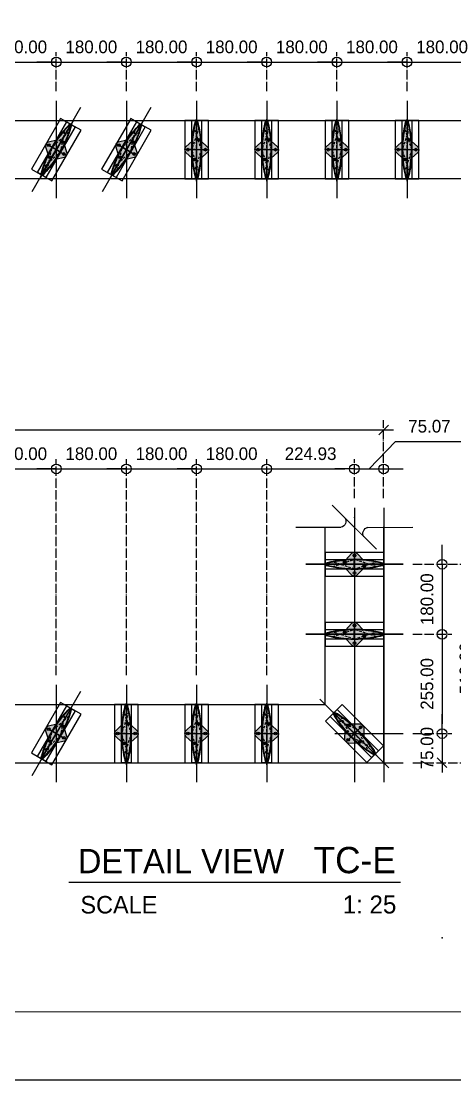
# Model space of a CAD drawing. Header units: millimetres. Extents: x -244126 to 368105, y -173968 to 259060.
# Drawn here: x 61125 to 62237, y 60626 to 63345 of the extents above; entities that cross this region are included whole.
import ezdxf
from ezdxf.enums import TextEntityAlignment as Align

# ---------------------------------------------------------------- set-up
doc = ezdxf.new("R2010")
doc.units = ezdxf.units.MM
doc.header["$MEASUREMENT"] = 0
for name, pattern in [('ACAD_ISO04W100', [30, 24, -3, 0, -3]), ('BORDER2', [22.225, 6.35, -3.175, 6.35, -3.175, 0, -3.175]), ('CENTER', [2, 1.25, -0.25, 0.25, -0.25]), ('HIDDEN', [9.525, 6.35, -3.175]), ('TA_GL_000.00010', [0.000275, 0.0001, -2.5e-05, 2.5e-05, -2.5e-05, 0.0001]), ('TA_HL_003.00000', [19.5, 10.65, -8.85])]:
    doc.linetypes.add(name, pattern=pattern)
for name, color, linetype in [('000 - D I M', 6, 'Continuous'), ('000 - GRID', 8, 'CENTER'), ('000 - H A T C H', 8, 'Continuous'), ('000 - H I D D E N', 7, 'Continuous'), ('000 - SYMBOL CON', 1, 'Continuous'), ('000 - T E X T', 4, 'Continuous'), ('000 - TITLEBLOCK', 4, 'Continuous'), ('000 - WIPEOUT', 250, 'Continuous'), ('001 - ASCESSORIES', 1, 'Continuous'), ('002 - STRUCTURAL STEEL', 4, 'Continuous'), ('A03_SUN LOUVER', 7, 'Continuous')]:
    doc.layers.add(name, color=color, linetype=linetype)
doc.styles.add('Cetury Gothic', font='GOTHIC.TTF')
doc.styles.add('CORDIA', font='cordia.shx')
doc.styles.add('TA', font='Cordia New.ttf', dxfattribs={"height": 4.5})
doc.dimstyles.new('DIM C-C', dxfattribs={"dimtxt": 0.18, "dimasz": 0.1, "dimexe": 0.1, "dimexo": 0.1, "dimgap": 0.09, "dimtad": 1, "dimtoh": 1, "dimzin": 0, "dimdsep": 46, "dimtxsty": 'CORDIA', "dimblk": 'ORIGIN', "dimcen": 0.1, "dimdle": 0.1, "dimclrd": 40, "dimclre": 140, "dimclrt": 3, "dimadec": 0, "dimazin": 0, "dimtfac": 1, "dimtix": 1, "dimtmove": 2, "dimatfit": 3, "dimfxl": 1, "dimtolj": 1, "dimtzin": 0, "dimarcsym": 0})
doc.dimstyles.new('DIM C-E', dxfattribs={"dimscale": 2, "dimtxt": 0.18, "dimasz": 0.1, "dimexe": 0.1, "dimexo": 0.1, "dimgap": 0.09, "dimtad": 1, "dimtoh": 1, "dimzin": 0, "dimdsep": 46, "dimtxsty": 'CORDIA', "dimblk1": 'ORIGIN', "dimblk2": 'OBLIQUE', "dimsah": 1, "dimcen": 0.1, "dimdle": 0.1, "dimclrd": 40, "dimclre": 140, "dimclrt": 3, "dimadec": 0, "dimazin": 0, "dimtfac": 1, "dimtix": 1, "dimtmove": 2, "dimatfit": 3, "dimfxl": 1, "dimtolj": 1, "dimtzin": 0, "dimarcsym": 0})

# ---------------------------------------------------------------- blocks, each defined once
blk = doc.blocks.new('*U899')
at = {"color": 0}
blk.add_wipeout([(-75, 5220), (75, 5220), (75, 0), (-75, 0)], dxfattribs=at).dxf.layer = '000 - WIPEOUT'
at = {"layer": '002 - STRUCTURAL STEEL', "color": 0, "linetype": 'ByBlock'}
blk.add_lwpolyline([(-75, 5220), (75, 5220), (75, 0), (-75, 0)], close=True, dxfattribs=at)
blk = doc.blocks.new('000 - ASSCESSORIES_FAMELINE_AL.END_CAP_FOR_AF_150_TOP_VIEW')
at = {"layer": '000 - H A T C H'}
h = blk.add_hatch(dxfattribs=at)
h.set_pattern_fill('DOTS', color=8, scale=20)
h.set_pattern_definition([(0, (-55991.9054, -45153.6776), (0.625, 1.25), [0, -1.25])])
h.paths.add_polyline_path([(-22.1, 11.6, 0.045886), (-72.8, 2.9, 0.339294), (-75, 0), (0, 0), (0, 19, -0.414214), (-3.5, 22.5, -0.414214), (0, 26), (0, 30.4, 0.18442), (-7.3, 27.3)])
h.paths.add_polyline_path([(-21.5, 5, -1), (-28.5, 5, -1)], flags=16)
h.paths.add_polyline_path([(75, 0, 0.339294), (72.8, 2.9, 0.045886), (22.1, 11.6), (7.3, 27.3, 0.18442), (0, 30.4), (0, 26, -0.414214), (3.5, 22.5, -0.414214), (0, 19), (0, 0)])
h.paths.add_polyline_path([(-7.3, -27.3, 0.18442), (0, -30.4), (0, -26, -0.414214), (-3.5, -22.5, -0.414214), (0, -19), (0, 0), (-75, 0, 0.339294), (-72.8, -2.9, 0.045886), (-22.1, -11.6)])
h.paths.add_polyline_path([(0, -19, -0.414214), (3.5, -22.5, -0.414214), (0, -26), (0, -30.4, 0.18442), (7.3, -27.3), (22.1, -11.6, 0.045886), (72.8, -2.9, 0.339294), (75, 0), (0, 0)])
h.paths.add_polyline_path([(21.5, -5, -1), (28.5, -5, -1)], flags=16)
at = {"color": 250}
blk.add_lwpolyline([(-75, -30.4), (75, -30.4), (75, 30.4), (-75, 30.4)], close=True, dxfattribs=at)
at = {"layer": '000 - SYMBOL CON', "color": 250}
for p, q in [((0, 0), (0, 30.4)), ((0, 0), (0, 30.4)), ((-75, 0), (0, 0)), ((-75, 0), (0, 0)), ((75, 0), (0, 0)), ((0, 0), (0, -30.4)), ((75, 0), (0, 0)), ((0, 0), (0, -30.4))]:
    blk.add_line(p, q, dxfattribs=at)
at = {"layer": '001 - ASCESSORIES', "color": 0}
for points in [[(0, 30.4, 0.18442), (-7.3, 27.3), (-22.1, 11.6, 0.045886), (-72.8, 2.9, 0.339294), (-75, 0)], [(0, 30.4, -0.18442), (7.3, 27.3), (22.1, 11.6, -0.045886), (72.8, 2.9, -0.339294), (75, 0)], [(0, -30.4, -0.18442), (-7.3, -27.3), (-22.1, -11.6, -0.045886), (-72.8, -2.9, -0.339294), (-75, 0)], [(0, -30.4, 0.18442), (7.3, -27.3), (22.1, -11.6, 0.045886), (72.8, -2.9, 0.339294), (75, 0)]]:
    blk.add_lwpolyline(points, format="xyb", dxfattribs=at)
for centre in [(-25, 5), (0, 22.5), (0, -22.5), (25, -5)]:
    blk.add_circle(centre, 3.5, dxfattribs=at)
blk = doc.blocks.new('000 - FAMELINE_AL.SUN_LV_AF_150_CUT_VIEW')
at = {"layer": '000 - H A T C H'}
h = blk.add_hatch(dxfattribs=at)
h.set_pattern_fill('ANSI32', color=256, scale=0.1)
h.set_pattern_definition([(45, (-10310.8226, 5765.5874), (-0.67351921, 0.67351921), []), (45, (-10310.3736, 5765.5874), (-0.67351921, 0.67351921), [])])
edge = h.paths.add_edge_path(flags=16)
edge.add_arc((-0.8, -11.2), 0.3, 269.8359, 360)
edge.add_line((-0.5, -11.2), (-0.5, 11.2))
edge.add_arc((-0.8, 11.2), 0.3, 0, 90.1641)
edge.add_arc((0, -268.1), 279.6, 90.1641, 94.9125)
edge.add_arc((-23.9, 10), 0.5, 94.9125, 180)
edge.add_line((-24.4, 10), (-24.4, 8.2))
edge.add_arc((-23.9, 8.2), 0.5, 180, 250.8308)
edge.add_arc((-25, 5), 2.85, -44.534, 70.8308, ccw=False)
edge.add_arc((-23.4, 3.4), 0.6, 135.466, 315.466, ccw=False)
edge.add_arc((-25, 5), 1.65, 315.466, 584.534)
edge.add_arc((-26.6, 3.4), 0.6, -135.466, 44.534, ccw=False)
edge.add_arc((-25, 5), 2.85, 109.1692, 224.534, ccw=False)
edge.add_arc((-26.1, 8.2), 0.5, 289.1692, 360)
edge.add_line((-25.6, 8.2), (-25.6, 9.8))
edge.add_arc((-26.1, 9.8), 0.5, 0, 95.366)
edge.add_arc((0, -268.1), 279.6, 95.366, 105.0329)
edge.add_arc((-72, 0), 2, 105.0329, 254.9671)
edge.add_arc((0, 268.1), 279.6, 254.9671, 269.8359)
edge = h.paths.add_edge_path(flags=16)
edge.add_arc((23.9, -8.2), 0.5, 0, 70.8308)
edge.add_arc((25, -5), 2.85, 135.466, 250.8308, ccw=False)
edge.add_arc((23.4, -3.4), 0.6, -44.534, 135.466, ccw=False)
edge.add_arc((25, -5), 1.65, 135.466, 404.534)
edge.add_arc((26.6, -3.4), 0.6, 44.534, 224.534, ccw=False)
edge.add_arc((25, -5), 2.85, -70.8308, 44.534, ccw=False)
edge.add_arc((26.1, -8.2), 0.5, 109.1692, 180)
edge.add_line((25.6, -8.2), (25.6, -9.8))
edge.add_arc((26.1, -9.8), 0.5, 180, 275.366)
edge.add_arc((0, 268.1), 279.6, 275.366, 285.0329)
edge.add_arc((72, 0), 2, 285.0329, 434.9671)
edge.add_arc((0, -268.1), 279.6, 74.9671, 89.8359)
edge.add_arc((0.8, 11.2), 0.3, 89.8359, 180)
edge.add_line((0.5, 11.2), (0.5, -11.2))
edge.add_arc((0.8, -11.2), 0.3, 180, 270.1641)
edge.add_arc((0, 268.1), 279.6, 270.1641, 274.9125)
edge.add_arc((23.9, -10), 0.5, 274.9125, 360)
edge.add_line((24.4, -10), (24.4, -8.2))
edge = h.paths.add_edge_path()
edge.add_arc((72, 0), 3, 285.0329, 434.9671)
edge.add_arc((0, -268.1), 280.6, 74.9671, 105.0329)
edge.add_arc((-72, 0), 3, 105.0329, 254.9671)
edge.add_arc((0, 268.1), 280.6, 254.9671, 285.0329)
edge = h.paths.add_edge_path(flags=16)
edge.add_line((-0.5, 0), (0.5, 0))
h = blk.add_hatch(color=250, dxfattribs=at)
h.dxf.hatch_style = 1
edge = h.paths.add_edge_path()
edge.add_arc((72, 0), 3, 285.0329, 434.9671)
edge.add_arc((0, -268.1), 280.6, 74.9671, 105.0329)
edge.add_arc((-72, 0), 3, 105.0329, 254.9671)
edge.add_arc((0, 268.1), 280.6, 254.9671, 285.0329)
at = {"layer": '000 - H I D D E N', "color": 250, "linetype": 'HIDDEN'}
for p, q in [((-80.7, 0), (80.7, 0)), ((0, 17.4), (0, -17.4))]:
    blk.add_line(p, q, dxfattribs=at)
at = {"layer": '000 - H I D D E N', "color": 8, "linetype": 'HIDDEN'}
for p, q in [((0, -12.5), (-55.6, 5.9)), ((-55.4, -6), (0, 12.5)), ((55.4, -6), (0, 12.5)), ((0, -12.5), (55.6, 5.9))]:
    blk.add_line(p, q, dxfattribs=at)
at = {"layer": 'A03_SUN LOUVER', "color": 0}
blk.add_line((-0.5, 0), (0.5, 0), dxfattribs=at)
for points in [[(72.8, -2.9, 0.766871), (72.8, 2.9, 0.131944), (-72.8, 2.9, 0.766871), (-72.8, -2.9, 0.131944)], [(-0.8, -11.5, 0.415053), (-0.5, -11.2), (-0.5, 11.2, 0.415053), (-0.8, 11.5, 0.020722), (-23.9, 10.5, 0.389318), (-24.4, 10), (-24.4, 8.2, 0.319289), (-24.1, 7.7, -0.550692), (-23, 3, -1), (-23.8, 3.8, 2.386714), (-26.2, 3.8, -1), (-27, 3, -0.550692), (-25.9, 7.7, 0.319289), (-25.6, 8.2), (-25.6, 9.8, 0.441918), (-26.1, 10.3, 0.042205), (-72.5, 1.9, 0.766871), (-72.5, -1.9, 0.064968)], [(24.4, -8.2, 0.319289), (24.1, -7.7, -0.550692), (23, -3, -1), (23.8, -3.8, 2.386714), (26.2, -3.8, -1), (27, -3, -0.550692), (25.9, -7.7, 0.319289), (25.6, -8.2), (25.6, -9.8, 0.441918), (26.1, -10.3, 0.042205), (72.5, -1.9, 0.766871), (72.5, 1.9, 0.064968), (0.8, 11.5, 0.415053), (0.5, 11.2), (0.5, -11.2, 0.415053), (0.8, -11.5, 0.020722), (23.9, -10.5, 0.389318), (24.4, -10)]]:
    blk.add_lwpolyline(points, format="xyb", close=True, dxfattribs=at)
at = {"layer": 'Defpoints', "color": 250}
blk.add_lwpolyline([(75, -12.5), (-75, -12.5), (-75, 12.5), (75, 12.5)], close=True, dxfattribs=at)
blk = doc.blocks.new('*U894')
at = {"color": 3}
blk.add_point((0, -150), dxfattribs=at)
at = {"layer": '000 - GRID', "color": 0, "linetype": 'ByBlock'}
blk.add_line((0, 50), (0, -200), dxfattribs=at)
at = {"layer": '000 - GRID', "color": 0}
blk.add_point((0, 0), dxfattribs=at)
at = {"style": 'TA', "flags": 1}
blk.add_attdef('LOCATION', (6, 6), '', height=4.5, dxfattribs=at)
blk = doc.blocks.new('*U1624')
at = {"layer": '000 - GRID', "linetype": 'ByBlock', "rotation": 270}
blk.add_blockref('*U894', (75, 0), dxfattribs=at)
at = {"layer": '001 - ASCESSORIES', "color": 1}
blk.add_blockref('000 - ASSCESSORIES_FAMELINE_AL.END_CAP_FOR_AF_150_TOP_VIEW', (0, 0), dxfattribs=at)
at = {"layer": 'A03_SUN LOUVER', "color": 0}
blk.add_blockref('000 - FAMELINE_AL.SUN_LV_AF_150_CUT_VIEW', (0, 0), dxfattribs=at)
blk = doc.blocks.new('_Origin')
at = {"color": 0, "linetype": 'ByBlock', "lineweight": -2}
blk.add_line((0, 0), (-1, 0), dxfattribs=at)
blk.add_circle((0, 0), 0.5, dxfattribs=at)
blk = doc.blocks.new('*D2165')
at = {"layer": '000 - D I M', "color": 140, "linetype": 'ACAD_ISO04W100', "lineweight": -2, "transparency": 16777216}
for p, q in [((61034.6, 63165.4), (61034.6, 63265.4)), ((61214.6, 63165.4), (61214.6, 63265.4))]:
    blk.add_line(p, q, dxfattribs=at)
at = {"layer": '000 - D I M', "color": 40, "lineweight": -2, "transparency": 16777216}
for p, q in [((61009.6, 63240.4), (60984.6, 63240.4)), ((61034.6, 63240.4), (61214.6, 63240.4)), ((61239.6, 63240.4), (61264.6, 63240.4))]:
    blk.add_line(p, q, dxfattribs=at)
at = {"layer": 'Defpoints', "color": 0, "transparency": 16777216}
for p in [(61214.6, 63240.4), (61034.6, 63140.4), (61214.6, 63140.4)]:
    blk.add_point(p, dxfattribs=at)
at = {"layer": '000 - D I M', "color": 40, "lineweight": -2, "transparency": 16777216, "xscale": 25, "yscale": 25, "zscale": 25}
blk.add_blockref('_Origin', (61034.6, 63240.4), dxfattribs=at)
at = {"layer": '000 - D I M', "color": 40, "lineweight": -2, "transparency": 16777216, "xscale": 25, "yscale": 25, "zscale": 25, "rotation": 180}
blk.add_blockref('_Origin', (61214.6, 63240.4), dxfattribs=at)
at = {"layer": '000 - D I M', "color": 3, "transparency": 16777216, "insert": (61124.6, 63279.2), "char_height": 32.5, "attachment_point": 5, "style": 'CORDIA'}
blk.add_mtext('\\A1;180.00', dxfattribs=at)
blk = doc.blocks.new('*D2166')
at = {"layer": '000 - D I M', "color": 140, "linetype": 'ACAD_ISO04W100', "lineweight": -2, "transparency": 16777216}
for p, q in [((61214.6, 63165.4), (61214.6, 63265.4)), ((61394.6, 63165.4), (61394.6, 63265.4))]:
    blk.add_line(p, q, dxfattribs=at)
at = {"layer": '000 - D I M', "color": 40, "lineweight": -2, "transparency": 16777216}
for p, q in [((61189.6, 63240.4), (61164.6, 63240.4)), ((61214.6, 63240.4), (61394.6, 63240.4)), ((61419.6, 63240.4), (61444.6, 63240.4))]:
    blk.add_line(p, q, dxfattribs=at)
at = {"layer": 'Defpoints', "color": 0, "transparency": 16777216}
for p in [(61394.6, 63240.4), (61214.6, 63140.4), (61394.6, 63140.4)]:
    blk.add_point(p, dxfattribs=at)
at = {"layer": '000 - D I M', "color": 40, "lineweight": -2, "transparency": 16777216, "xscale": 25, "yscale": 25, "zscale": 25}
blk.add_blockref('_Origin', (61214.6, 63240.4), dxfattribs=at)
at = {"layer": '000 - D I M', "color": 40, "lineweight": -2, "transparency": 16777216, "xscale": 25, "yscale": 25, "zscale": 25, "rotation": 180}
blk.add_blockref('_Origin', (61394.6, 63240.4), dxfattribs=at)
at = {"layer": '000 - D I M', "color": 3, "transparency": 16777216, "insert": (61304.6, 63279.2), "char_height": 32.5, "attachment_point": 5, "style": 'CORDIA'}
blk.add_mtext('\\A1;180.00', dxfattribs=at)
blk = doc.blocks.new('*D2167')
at = {"layer": '000 - D I M', "color": 140, "linetype": 'ACAD_ISO04W100', "lineweight": -2, "transparency": 16777216}
for p, q in [((61394.6, 63165.4), (61394.6, 63265.4)), ((61574.6, 63165.4), (61574.6, 63265.4))]:
    blk.add_line(p, q, dxfattribs=at)
at = {"layer": '000 - D I M', "color": 40, "lineweight": -2, "transparency": 16777216}
for p, q in [((61369.6, 63240.4), (61344.6, 63240.4)), ((61394.6, 63240.4), (61574.6, 63240.4)), ((61599.6, 63240.4), (61624.6, 63240.4))]:
    blk.add_line(p, q, dxfattribs=at)
at = {"layer": 'Defpoints', "color": 0, "transparency": 16777216}
for p in [(61574.6, 63240.4), (61394.6, 63140.4), (61574.6, 63140.4)]:
    blk.add_point(p, dxfattribs=at)
at = {"layer": '000 - D I M', "color": 40, "lineweight": -2, "transparency": 16777216, "xscale": 25, "yscale": 25, "zscale": 25}
blk.add_blockref('_Origin', (61394.6, 63240.4), dxfattribs=at)
at = {"layer": '000 - D I M', "color": 40, "lineweight": -2, "transparency": 16777216, "xscale": 25, "yscale": 25, "zscale": 25, "rotation": 180}
blk.add_blockref('_Origin', (61574.6, 63240.4), dxfattribs=at)
at = {"layer": '000 - D I M', "color": 3, "transparency": 16777216, "insert": (61484.6, 63279.2), "char_height": 32.5, "attachment_point": 5, "style": 'CORDIA'}
blk.add_mtext('\\A1;180.00', dxfattribs=at)
blk = doc.blocks.new('*D2168')
at = {"layer": '000 - D I M', "color": 140, "linetype": 'ACAD_ISO04W100', "lineweight": -2, "transparency": 16777216}
for p, q in [((61574.6, 63165.4), (61574.6, 63265.4)), ((61754.6, 63165.4), (61754.6, 63265.4))]:
    blk.add_line(p, q, dxfattribs=at)
at = {"layer": '000 - D I M', "color": 40, "lineweight": -2, "transparency": 16777216}
for p, q in [((61549.6, 63240.4), (61524.6, 63240.4)), ((61574.6, 63240.4), (61754.6, 63240.4)), ((61779.6, 63240.4), (61804.6, 63240.4))]:
    blk.add_line(p, q, dxfattribs=at)
at = {"layer": 'Defpoints', "color": 0, "transparency": 16777216}
for p in [(61754.6, 63240.4), (61574.6, 63140.4), (61754.6, 63140.4)]:
    blk.add_point(p, dxfattribs=at)
at = {"layer": '000 - D I M', "color": 40, "lineweight": -2, "transparency": 16777216, "xscale": 25, "yscale": 25, "zscale": 25}
blk.add_blockref('_Origin', (61574.6, 63240.4), dxfattribs=at)
at = {"layer": '000 - D I M', "color": 40, "lineweight": -2, "transparency": 16777216, "xscale": 25, "yscale": 25, "zscale": 25, "rotation": 180}
blk.add_blockref('_Origin', (61754.6, 63240.4), dxfattribs=at)
at = {"layer": '000 - D I M', "color": 3, "transparency": 16777216, "insert": (61664.6, 63279.2), "char_height": 32.5, "attachment_point": 5, "style": 'CORDIA'}
blk.add_mtext('\\A1;180.00', dxfattribs=at)
blk = doc.blocks.new('*D2169')
at = {"layer": '000 - D I M', "color": 140, "linetype": 'ACAD_ISO04W100', "lineweight": -2, "transparency": 16777216}
for p, q in [((61754.6, 63165.4), (61754.6, 63265.4)), ((61934.6, 63165.4), (61934.6, 63265.4))]:
    blk.add_line(p, q, dxfattribs=at)
at = {"layer": '000 - D I M', "color": 40, "lineweight": -2, "transparency": 16777216}
for p, q in [((61729.6, 63240.4), (61704.6, 63240.4)), ((61754.6, 63240.4), (61934.6, 63240.4)), ((61959.6, 63240.4), (61984.6, 63240.4))]:
    blk.add_line(p, q, dxfattribs=at)
at = {"layer": 'Defpoints', "color": 0, "transparency": 16777216}
for p in [(61934.6, 63240.4), (61754.6, 63140.4), (61934.6, 63140.4)]:
    blk.add_point(p, dxfattribs=at)
at = {"layer": '000 - D I M', "color": 40, "lineweight": -2, "transparency": 16777216, "xscale": 25, "yscale": 25, "zscale": 25}
blk.add_blockref('_Origin', (61754.6, 63240.4), dxfattribs=at)
at = {"layer": '000 - D I M', "color": 40, "lineweight": -2, "transparency": 16777216, "xscale": 25, "yscale": 25, "zscale": 25, "rotation": 180}
blk.add_blockref('_Origin', (61934.6, 63240.4), dxfattribs=at)
at = {"layer": '000 - D I M', "color": 3, "transparency": 16777216, "insert": (61844.6, 63279.2), "char_height": 32.5, "attachment_point": 5, "style": 'CORDIA'}
blk.add_mtext('\\A1;180.00', dxfattribs=at)
blk = doc.blocks.new('*D2170')
at = {"layer": '000 - D I M', "color": 140, "linetype": 'ACAD_ISO04W100', "lineweight": -2, "transparency": 16777216}
for p, q in [((61934.6, 63165.4), (61934.6, 63265.4)), ((62114.6, 63165.4), (62114.6, 63265.4))]:
    blk.add_line(p, q, dxfattribs=at)
at = {"layer": '000 - D I M', "color": 40, "lineweight": -2, "transparency": 16777216}
for p, q in [((61909.6, 63240.4), (61884.6, 63240.4)), ((61934.6, 63240.4), (62114.6, 63240.4)), ((62139.6, 63240.4), (62164.6, 63240.4))]:
    blk.add_line(p, q, dxfattribs=at)
at = {"layer": 'Defpoints', "color": 0, "transparency": 16777216}
for p in [(62114.6, 63240.4), (61934.6, 63140.4), (62114.6, 63140.4)]:
    blk.add_point(p, dxfattribs=at)
at = {"layer": '000 - D I M', "color": 40, "lineweight": -2, "transparency": 16777216, "xscale": 25, "yscale": 25, "zscale": 25}
blk.add_blockref('_Origin', (61934.6, 63240.4), dxfattribs=at)
at = {"layer": '000 - D I M', "color": 40, "lineweight": -2, "transparency": 16777216, "xscale": 25, "yscale": 25, "zscale": 25, "rotation": 180}
blk.add_blockref('_Origin', (62114.6, 63240.4), dxfattribs=at)
at = {"layer": '000 - D I M', "color": 3, "transparency": 16777216, "insert": (62024.6, 63279.2), "char_height": 32.5, "attachment_point": 5, "style": 'CORDIA'}
blk.add_mtext('\\A1;180.00', dxfattribs=at)
blk = doc.blocks.new('*D2171')
at = {"layer": '000 - D I M', "color": 140, "linetype": 'ACAD_ISO04W100', "lineweight": -2, "transparency": 16777216}
for p, q in [((62114.6, 63165.4), (62114.6, 63265.4)), ((62294.6, 63165.4), (62294.6, 63265.4))]:
    blk.add_line(p, q, dxfattribs=at)
at = {"layer": '000 - D I M', "color": 40, "lineweight": -2, "transparency": 16777216}
for p, q in [((62089.6, 63240.4), (62064.6, 63240.4)), ((62114.6, 63240.4), (62294.6, 63240.4)), ((62319.6, 63240.4), (62344.6, 63240.4))]:
    blk.add_line(p, q, dxfattribs=at)
at = {"layer": 'Defpoints', "color": 0, "transparency": 16777216}
for p in [(62294.6, 63240.4), (62114.6, 63140.4), (62294.6, 63140.4)]:
    blk.add_point(p, dxfattribs=at)
at = {"layer": '000 - D I M', "color": 40, "lineweight": -2, "transparency": 16777216, "xscale": 25, "yscale": 25, "zscale": 25}
blk.add_blockref('_Origin', (62114.6, 63240.4), dxfattribs=at)
at = {"layer": '000 - D I M', "color": 40, "lineweight": -2, "transparency": 16777216, "xscale": 25, "yscale": 25, "zscale": 25, "rotation": 180}
blk.add_blockref('_Origin', (62294.6, 63240.4), dxfattribs=at)
at = {"layer": '000 - D I M', "color": 3, "transparency": 16777216, "insert": (62204.6, 63279.2), "char_height": 32.5, "attachment_point": 5, "style": 'CORDIA'}
blk.add_mtext('\\A1;180.00', dxfattribs=at)
blk = doc.blocks.new('A$Cc854d462')
at = {"color": 0}
for p, q in [((2490, 75), (2490, 555)), ((2490, 555), (2565, 555)), ((2640, 555), (2565, 555)), ((2640, -75), (2640, 555)), ((0, 75), (0, 0)), ((0, 75), (2490, 75)), ((0, -75), (0, 0)), ((0, -75), (2640, -75))]:
    blk.add_line(p, q, dxfattribs=at)
blk = doc.blocks.new('*U911')
at = {"color": 3}
blk.add_wipeout([(1.38, 1.01), (1.18, 0.93), (1.03, 0.8), (0.92, 0.62), (0.87, 0.42), (0.89, 0.22), (0.97, 0.03), (-0.97, 1.97), (-0.89, 1.79), (-0.87, 1.58), (-0.91, 1.38), (-1.02, 1.21), (-1.18, 1.08), (-1.37, 1.01), (-6, 1), (-6, -2), (6, -1.99), (6, 1.01)], dxfattribs=at).dxf.layer = '000 - WIPEOUT'
at = {"color": 250}
blk.add_lwpolyline([(6, 1.01), (6, 1.01)], dxfattribs=at)
at = {"color": 3}
blk.add_point((0, 0), dxfattribs=at)
at = {"layer": '000 - SYMBOL CON', "color": 0, "extrusion": (0, 0, -1)}
blk.add_line((2.27, -1.26), (-2.27, 3.27), dxfattribs=at)
at = {"layer": '000 - SYMBOL CON', "color": 0}
for p, q in [((-1.37, 1.01), (-6, 1)), ((1.38, 1.01), (6, 1.01))]:
    blk.add_line(p, q, dxfattribs=at)
at = {"layer": '000 - SYMBOL CON', "color": 0, "extrusion": (0, 0, -1)}
for centre, radius, start, end in [((1.5, 1.63), 0.634, 146.7272, 258.2728), ((-1.51, 0.38), 0.638, 326.68, 78.0794)]:
    blk.add_arc(centre, radius, start, end, dxfattribs=at)
blk = doc.blocks.new('*U912')
at = {"color": 3}
blk.add_point((0, -604.9), dxfattribs=at)
at = {"layer": '000 - GRID', "color": 0, "linetype": 'ByBlock'}
blk.add_line((0, 50), (0, -654.9), dxfattribs=at)
at = {"layer": '000 - GRID', "color": 0}
blk.add_point((0, 0), dxfattribs=at)
at = {"style": 'TA', "flags": 1}
blk.add_attdef('LOCATION', (6, 6), '', height=4.5, dxfattribs=at)
blk = doc.blocks.new('*D2032')
at = {"layer": '000 - D I M', "color": 140, "linetype": 'ACAD_ISO04W100', "lineweight": -2, "transparency": 16777216}
for p, q in [((61034.6, 61665.4), (61034.6, 62220.3)), ((61214.6, 61665.4), (61214.6, 62220.3))]:
    blk.add_line(p, q, dxfattribs=at)
at = {"layer": '000 - D I M', "color": 40, "lineweight": -2, "transparency": 16777216}
for p, q in [((61009.6, 62195.3), (60984.6, 62195.3)), ((61034.6, 62195.3), (61214.6, 62195.3)), ((61239.6, 62195.3), (61264.6, 62195.3))]:
    blk.add_line(p, q, dxfattribs=at)
at = {"layer": 'Defpoints', "color": 0, "transparency": 16777216}
for p in [(61214.6, 62195.3), (61034.6, 61640.4), (61214.6, 61640.4)]:
    blk.add_point(p, dxfattribs=at)
at = {"layer": '000 - D I M', "color": 40, "lineweight": -2, "transparency": 16777216, "xscale": 25, "yscale": 25, "zscale": 25}
blk.add_blockref('_Origin', (61034.6, 62195.3), dxfattribs=at)
at = {"layer": '000 - D I M', "color": 40, "lineweight": -2, "transparency": 16777216, "xscale": 25, "yscale": 25, "zscale": 25, "rotation": 180}
blk.add_blockref('_Origin', (61214.6, 62195.3), dxfattribs=at)
at = {"layer": '000 - D I M', "color": 3, "transparency": 16777216, "insert": (61124.6, 62234.1), "char_height": 32.5, "attachment_point": 5, "style": 'CORDIA'}
blk.add_mtext('\\A1;180.00', dxfattribs=at)
blk = doc.blocks.new('*D2033')
at = {"layer": '000 - D I M', "color": 140, "linetype": 'ACAD_ISO04W100', "lineweight": -2, "transparency": 16777216}
for p, q in [((61214.6, 61665.4), (61214.6, 62220.3)), ((61394.6, 61665.4), (61394.6, 62220.3))]:
    blk.add_line(p, q, dxfattribs=at)
at = {"layer": '000 - D I M', "color": 40, "lineweight": -2, "transparency": 16777216}
for p, q in [((61189.6, 62195.3), (61164.6, 62195.3)), ((61214.6, 62195.3), (61394.6, 62195.3)), ((61419.6, 62195.3), (61444.6, 62195.3))]:
    blk.add_line(p, q, dxfattribs=at)
at = {"layer": 'Defpoints', "color": 0, "transparency": 16777216}
for p in [(61394.6, 62195.3), (61214.6, 61640.4), (61394.6, 61640.4)]:
    blk.add_point(p, dxfattribs=at)
at = {"layer": '000 - D I M', "color": 40, "lineweight": -2, "transparency": 16777216, "xscale": 25, "yscale": 25, "zscale": 25}
blk.add_blockref('_Origin', (61214.6, 62195.3), dxfattribs=at)
at = {"layer": '000 - D I M', "color": 40, "lineweight": -2, "transparency": 16777216, "xscale": 25, "yscale": 25, "zscale": 25, "rotation": 180}
blk.add_blockref('_Origin', (61394.6, 62195.3), dxfattribs=at)
at = {"layer": '000 - D I M', "color": 3, "transparency": 16777216, "insert": (61304.6, 62234.1), "char_height": 32.5, "attachment_point": 5, "style": 'CORDIA'}
blk.add_mtext('\\A1;180.00', dxfattribs=at)
blk = doc.blocks.new('*D2034')
at = {"layer": '000 - D I M', "color": 140, "linetype": 'ACAD_ISO04W100', "lineweight": -2, "transparency": 16777216}
for p, q in [((61394.6, 61665.4), (61394.6, 62220.3)), ((61574.6, 61665.4), (61574.6, 62220.3))]:
    blk.add_line(p, q, dxfattribs=at)
at = {"layer": '000 - D I M', "color": 40, "lineweight": -2, "transparency": 16777216}
for p, q in [((61369.6, 62195.3), (61344.6, 62195.3)), ((61394.6, 62195.3), (61574.6, 62195.3)), ((61599.6, 62195.3), (61624.6, 62195.3))]:
    blk.add_line(p, q, dxfattribs=at)
at = {"layer": 'Defpoints', "color": 0, "transparency": 16777216}
for p in [(61574.6, 62195.3), (61394.6, 61640.4), (61574.6, 61640.4)]:
    blk.add_point(p, dxfattribs=at)
at = {"layer": '000 - D I M', "color": 40, "lineweight": -2, "transparency": 16777216, "xscale": 25, "yscale": 25, "zscale": 25}
blk.add_blockref('_Origin', (61394.6, 62195.3), dxfattribs=at)
at = {"layer": '000 - D I M', "color": 40, "lineweight": -2, "transparency": 16777216, "xscale": 25, "yscale": 25, "zscale": 25, "rotation": 180}
blk.add_blockref('_Origin', (61574.6, 62195.3), dxfattribs=at)
at = {"layer": '000 - D I M', "color": 3, "transparency": 16777216, "insert": (61484.6, 62234.1), "char_height": 32.5, "attachment_point": 5, "style": 'CORDIA'}
blk.add_mtext('\\A1;180.00', dxfattribs=at)
blk = doc.blocks.new('*D2035')
at = {"layer": '000 - D I M', "color": 140, "linetype": 'ACAD_ISO04W100', "lineweight": -2, "transparency": 16777216}
for p, q in [((61574.6, 61665.4), (61574.6, 62220.3)), ((61754.6, 61665.4), (61754.6, 62220.3))]:
    blk.add_line(p, q, dxfattribs=at)
at = {"layer": '000 - D I M', "color": 40, "lineweight": -2, "transparency": 16777216}
for p, q in [((61549.6, 62195.3), (61524.6, 62195.3)), ((61574.6, 62195.3), (61754.6, 62195.3)), ((61779.6, 62195.3), (61804.6, 62195.3))]:
    blk.add_line(p, q, dxfattribs=at)
at = {"layer": 'Defpoints', "color": 0, "transparency": 16777216}
for p in [(61754.6, 62195.3), (61574.6, 61640.4), (61754.6, 61640.4)]:
    blk.add_point(p, dxfattribs=at)
at = {"layer": '000 - D I M', "color": 40, "lineweight": -2, "transparency": 16777216, "xscale": 25, "yscale": 25, "zscale": 25}
blk.add_blockref('_Origin', (61574.6, 62195.3), dxfattribs=at)
at = {"layer": '000 - D I M', "color": 40, "lineweight": -2, "transparency": 16777216, "xscale": 25, "yscale": 25, "zscale": 25, "rotation": 180}
blk.add_blockref('_Origin', (61754.6, 62195.3), dxfattribs=at)
at = {"layer": '000 - D I M', "color": 3, "transparency": 16777216, "insert": (61664.6, 62234.1), "char_height": 32.5, "attachment_point": 5, "style": 'CORDIA'}
blk.add_mtext('\\A1;180.00', dxfattribs=at)
blk = doc.blocks.new('*D2036')
at = {"layer": '000 - D I M', "color": 140, "linetype": 'ACAD_ISO04W100', "lineweight": -2, "transparency": 16777216}
for p, q in [((61754.6, 61665.4), (61754.6, 62220.3)), ((61979.6, 62120.3), (61979.6, 62220.3))]:
    blk.add_line(p, q, dxfattribs=at)
at = {"layer": '000 - D I M', "color": 40, "lineweight": -2, "transparency": 16777216}
blk.add_line((61779.6, 62195.3), (61954.6, 62195.3), dxfattribs=at)
at = {"layer": 'Defpoints', "color": 0, "transparency": 16777216}
for p in [(61979.6, 62195.3), (61979.6, 62095.3), (61754.6, 61640.4)]:
    blk.add_point(p, dxfattribs=at)
at = {"layer": '000 - D I M', "color": 40, "lineweight": -2, "transparency": 16777216, "xscale": 25, "yscale": 25, "zscale": 25, "rotation": 180}
blk.add_blockref('_Origin', (61754.6, 62195.3), dxfattribs=at)
at = {"layer": '000 - D I M', "color": 40, "lineweight": -2, "transparency": 16777216, "xscale": 25, "yscale": 25, "zscale": 25}
blk.add_blockref('_Origin', (61979.6, 62195.3), dxfattribs=at)
at = {"layer": '000 - D I M', "color": 3, "transparency": 16777216, "insert": (61867.1, 62234.1), "char_height": 32.5, "attachment_point": 5, "style": 'CORDIA'}
blk.add_mtext('\\A1;224.93', dxfattribs=at)
blk = doc.blocks.new('*D2037')
at = {"layer": '000 - D I M', "color": 40, "lineweight": -2, "transparency": 16777216}
for p, q in [((62204.6, 61975.4), (62204.6, 62000.4)), ((62204.6, 61950.4), (62204.6, 61770.4)), ((62204.6, 61745.4), (62204.6, 61720.4))]:
    blk.add_line(p, q, dxfattribs=at)
at = {"layer": '000 - D I M', "color": 140, "linetype": 'ACAD_ISO04W100', "lineweight": -2, "transparency": 16777216}
for p, q in [((62129.6, 61950.4), (62229.6, 61950.4)), ((62129.6, 61770.4), (62229.6, 61770.4))]:
    blk.add_line(p, q, dxfattribs=at)
at = {"layer": 'Defpoints', "color": 0, "transparency": 16777216}
for p in [(62104.6, 61950.4), (62104.6, 61770.4), (62204.6, 61770.4)]:
    blk.add_point(p, dxfattribs=at)
at = {"layer": '000 - D I M', "color": 40, "lineweight": -2, "transparency": 16777216, "xscale": 25, "yscale": 25, "zscale": 25}
for p, rotation in [((62204.6, 61950.4), 270), ((62204.6, 61770.4), 90)]:
    blk.add_blockref('_Origin', p, dxfattribs=dict(at, rotation=rotation))
at = {"layer": '000 - D I M', "color": 3, "transparency": 16777216, "insert": (62165.9, 61860.4), "char_height": 32.5, "attachment_point": 5, "rotation": 90, "style": 'CORDIA'}
blk.add_mtext('\\A1;180.00', dxfattribs=at)
blk = doc.blocks.new('*U913')
at = {"color": 3}
blk.add_point((0, -75), dxfattribs=at)
at = {"layer": '000 - GRID', "color": 0, "linetype": 'ByBlock'}
blk.add_line((0, 50), (0, -125), dxfattribs=at)
at = {"layer": '000 - GRID', "color": 0}
blk.add_point((0, 0), dxfattribs=at)
at = {"style": 'TA', "flags": 1}
blk.add_attdef('LOCATION', (6, 6), '', height=4.5, dxfattribs=at)
blk = doc.blocks.new('*D919')
at = {"layer": '000 - D I M', "color": 140, "linetype": 'ACAD_ISO04W100', "lineweight": -2, "transparency": 16777216}
for p, q in [((62129.6, 61770.4), (62229.6, 61770.4)), ((62129.6, 61515.4), (62229.6, 61515.4))]:
    blk.add_line(p, q, dxfattribs=at)
at = {"layer": '000 - D I M', "color": 40, "lineweight": -2, "transparency": 16777216}
blk.add_line((62204.6, 61745.4), (62204.6, 61540.4), dxfattribs=at)
at = {"layer": 'Defpoints', "color": 0, "transparency": 16777216}
for p in [(62104.6, 61770.4), (62104.6, 61515.4), (62204.6, 61515.4)]:
    blk.add_point(p, dxfattribs=at)
at = {"layer": '000 - D I M', "color": 40, "lineweight": -2, "transparency": 16777216, "xscale": 25, "yscale": 25, "zscale": 25}
for p, rotation in [((62204.6, 61770.4), 90), ((62204.6, 61515.4), 270)]:
    blk.add_blockref('_Origin', p, dxfattribs=dict(at, rotation=rotation))
at = {"layer": '000 - D I M', "color": 3, "transparency": 16777216, "insert": (62165.9, 61642.9), "char_height": 32.5, "attachment_point": 5, "rotation": 90, "style": 'CORDIA'}
blk.add_mtext('\\A1;255.00', dxfattribs=at)
blk = doc.blocks.new('_Oblique')
at = {"color": 0, "linetype": 'ByBlock', "lineweight": -2}
blk.add_line((-0.5, -0.5), (0.5, 0.5), dxfattribs=at)
blk = doc.blocks.new('*D920')
at = {"layer": '000 - D I M', "color": 40, "lineweight": -2, "transparency": 16777216}
for p, q in [((62204.6, 61540.4), (62204.6, 61565.4)), ((62204.6, 61515.4), (62204.6, 61440.4)), ((62204.6, 61440.4), (62204.6, 61415.4))]:
    blk.add_line(p, q, dxfattribs=at)
at = {"layer": '000 - D I M', "color": 140, "linetype": 'ACAD_ISO04W100', "lineweight": -2, "transparency": 16777216}
for p, q in [((62129.6, 61515.4), (62229.6, 61515.4)), ((62129.6, 61440.4), (62229.6, 61440.4))]:
    blk.add_line(p, q, dxfattribs=at)
at = {"layer": 'Defpoints', "color": 0, "transparency": 16777216}
for p in [(62104.6, 61515.4), (62104.6, 61440.4), (62204.6, 61440.4)]:
    blk.add_point(p, dxfattribs=at)
at = {"layer": '000 - D I M', "color": 40, "lineweight": -2, "transparency": 16777216, "xscale": 25, "yscale": 25, "zscale": 25}
for name, p, rotation in [('_Origin', (62204.6, 61515.4), 270), ('_Oblique', (62204.6, 61440.4), 90)]:
    blk.add_blockref(name, p, dxfattribs=dict(at, rotation=rotation))
at = {"layer": '000 - D I M', "color": 3, "transparency": 16777216, "insert": (62165.9, 61477.9), "char_height": 32.5, "attachment_point": 5, "rotation": 90, "style": 'CORDIA'}
blk.add_mtext('\\A1;75.00', dxfattribs=at)
blk = doc.blocks.new('*D921')
at = {"layer": '000 - D I M', "color": 40, "lineweight": -2, "transparency": 16777216}
for p, q in [((62017.1, 62195.3), (62084.6, 62265.9)), ((62084.6, 62265.9), (62259.6, 62265.9)), ((61954.6, 62195.3), (61929.6, 62195.3)), ((61979.6, 62195.3), (62054.6, 62195.3)), ((61979.6, 62195.3), (62054.6, 62195.3)), ((62079.6, 62195.3), (62104.6, 62195.3))]:
    blk.add_line(p, q, dxfattribs=at)
at = {"layer": '000 - D I M', "color": 140, "linetype": 'ACAD_ISO04W100', "lineweight": -2, "transparency": 16777216}
for p, q in [((61979.6, 62120.3), (61979.6, 62220.3)), ((62054.6, 62120.3), (62054.6, 62220.3))]:
    blk.add_line(p, q, dxfattribs=at)
at = {"layer": 'Defpoints', "color": 0, "transparency": 16777216}
for p in [(62054.6, 62195.3), (61979.6, 62095.3), (62054.6, 62095.3)]:
    blk.add_point(p, dxfattribs=at)
at = {"layer": '000 - D I M', "color": 40, "lineweight": -2, "transparency": 16777216, "xscale": 25, "yscale": 25, "zscale": 25}
blk.add_blockref('_Origin', (61979.6, 62195.3), dxfattribs=at)
at = {"layer": '000 - D I M', "color": 40, "lineweight": -2, "transparency": 16777216, "xscale": 25, "yscale": 25, "zscale": 25, "rotation": 180}
blk.add_blockref('_Origin', (62054.6, 62195.3), dxfattribs=at)
at = {"layer": '000 - D I M', "color": 3, "transparency": 16777216, "insert": (62172.1, 62304.7), "char_height": 32.5, "attachment_point": 5, "style": 'CORDIA'}
blk.add_mtext('\\A1;75.07', dxfattribs=at)
blk = doc.blocks.new('*D2038')
at = {"layer": '000 - D I M', "color": 140, "linetype": 'ACAD_ISO04W100', "lineweight": -2, "transparency": 16777216}
for p, q in [((59774.6, 61665.4), (59774.6, 62320.3)), ((62054.6, 62120.3), (62054.6, 62320.3))]:
    blk.add_line(p, q, dxfattribs=at)
at = {"layer": '000 - D I M', "color": 40, "lineweight": -2, "transparency": 16777216}
blk.add_line((59799.6, 62295.3), (62079.6, 62295.3), dxfattribs=at)
at = {"layer": 'Defpoints', "color": 0, "transparency": 16777216}
for p in [(62054.6, 62295.3), (62054.6, 62095.3), (59774.6, 61640.4)]:
    blk.add_point(p, dxfattribs=at)
at = {"layer": '000 - D I M', "color": 40, "lineweight": -2, "transparency": 16777216, "xscale": 25, "yscale": 25, "zscale": 25, "rotation": 180}
blk.add_blockref('_Origin', (59774.6, 62295.3), dxfattribs=at)
at = {"layer": '000 - D I M', "color": 40, "lineweight": -2, "transparency": 16777216, "xscale": 25, "yscale": 25, "zscale": 25}
blk.add_blockref('_Oblique', (62054.6, 62295.3), dxfattribs=at)
at = {"layer": '000 - D I M', "color": 3, "transparency": 16777216, "insert": (60927.1, 62334.1), "char_height": 32.5, "attachment_point": 5, "style": 'CORDIA'}
blk.add_mtext('\\A1;2280.00', dxfattribs=at)
blk = doc.blocks.new('*D2039')
at = {"layer": '000 - D I M', "color": 140, "linetype": 'ACAD_ISO04W100', "lineweight": -2, "transparency": 16777216}
for p, q in [((62129.6, 61950.4), (62329.6, 61950.4)), ((62129.6, 61440.4), (62329.6, 61440.4))]:
    blk.add_line(p, q, dxfattribs=at)
at = {"layer": '000 - D I M', "color": 40, "lineweight": -2, "transparency": 16777216}
blk.add_line((62304.6, 61925.4), (62304.6, 61415.4), dxfattribs=at)
at = {"layer": 'Defpoints', "color": 0, "transparency": 16777216}
for p in [(62104.6, 61950.4), (62104.6, 61440.4), (62304.6, 61440.4)]:
    blk.add_point(p, dxfattribs=at)
at = {"layer": '000 - D I M', "color": 40, "lineweight": -2, "transparency": 16777216, "xscale": 25, "yscale": 25, "zscale": 25}
for name, p, rotation in [('_Origin', (62304.6, 61950.4), 90), ('_Oblique', (62304.6, 61440.4), 270)]:
    blk.add_blockref(name, p, dxfattribs=dict(at, rotation=rotation))
at = {"layer": '000 - D I M', "color": 3, "transparency": 16777216, "insert": (62265.9, 61682.9), "char_height": 32.5, "attachment_point": 5, "rotation": 90, "style": 'CORDIA'}
blk.add_mtext('\\A1;510.00', dxfattribs=at)
blk = doc.blocks.new('*U922')
at = {"color": 4}
blk.add_line((-4.26, 5.7), (-38.31, 5.7), dxfattribs=at)
at = {"linetype": 'TA_GL_000.00010'}
blk.add_point((0, 18), dxfattribs=at)
blk.add_point((0, 0))
at = {"color": 4, "linetype": 'BORDER2', "style": 'Cetury Gothic'}
blk.add_text('SCALE', height=1.8, dxfattribs=at).set_placement((-37.12, 2.51))
at = {"color": 0, "style": 'TA'}
for tag, p in [('HEADING2', (-37.38, 10.65)), ('HEADING', (-37.38, 6.65))]:
    blk.add_attdef(tag, p, '', height=2.5, dxfattribs=at)
for tag, height, p in [('LO', 2.7, (-4.76, 6.65)), ('SC', 1.85, (-4.7, 2.51))]:
    blk.add_attdef(tag, text='', height=height, dxfattribs=at).set_placement(p, align=Align.RIGHT)
blk = doc.blocks.new('A$Cfd196da9')
at = {"color": 0, "linetype": 'ByBlock', "const_width": 0.1}
blk.add_lwpolyline([(-143.5, -98), (96.5, -98), (96.5, 99), (-143.5, 99)], close=True, dxfattribs=at)
blk = doc.blocks.new('*U1681')
at = {"layer": '000 - TITLEBLOCK', "color": 250}
blk.add_lwpolyline([(0, 0), (7425, 0), (7425, 5250), (0, 5250)], close=True, dxfattribs=at)
at = {"layer": '000 - T E X T', "color": 3, "xscale": 25, "yscale": 25, "zscale": 25}
blk.add_blockref('A$Cfd196da9', (3712.5, 2625), dxfattribs=at)
at = {"color": 4, "style": 'TA'}
blk.add_attdef('PAPER_SIZE', text='', height=31.3, dxfattribs=at).set_placement((7107.5, 124.7), align=Align.MIDDLE_RIGHT)
blk.add_attdef('SCALE_SIZE', text='', height=31.3, dxfattribs=at).set_placement((7168.9, 125.3), align=Align.MIDDLE_LEFT)
at = {"layer": '000 - T E X T', "color": 250, "style": 'TA'}
for tag, height, p in [('SUPERLINK', 25, (215.8, 5197.1)), ('NAMEFILE', 25, (215.8, 5147.1)), ('SC', 500, (42, 4690.1))]:
    blk.add_attdef(tag, text='', height=height, dxfattribs=at).set_placement(p, align=Align.MIDDLE_LEFT)
at = {"layer": '000 - T E X T', "color": 4, "style": 'TA'}
for tag, height, p in [('PRELIM_NAME_JOB_1', 25, (6558.3, 4127.4)), ('PRELIM_NAME_JOB_2', 25, (6558.3, 4072.8)), ('PRELIM_NAME_PROJECT_1', 37.5, (6185.1, 3866.4)), ('PRELIM_NAME_PROJECT_2', 37.5, (6185.1, 3773.9)), ('PRELIM_NAME_PROJECT_3', 37.5, (6185.1, 3681.4)), ('PRELIM_NAME_TITLE_3', 30, (6193.8, 924.9)), ('DRAWING_NO1', 30, (6182.6, 411.4)), ('DRAWING_NO2', 30, (6182.6, 311.4)), ('PRELIM_NAME_TITLE_1', 1.2, (247.8, 43.7)), ('PRELIM_NAME_TITLE_2', 1.2, (247.8, 40.3))]:
    blk.add_attdef(tag, text='', height=height, dxfattribs=at).set_placement(p, align=Align.MIDDLE_LEFT)
at = {"layer": '000 - T E X T', "color": 4, "style": 'Cetury Gothic'}
for tag, p in [('SHEET_NO.', (7019.7, 425)), ('TOTAL_SHEET_NO.', (7012.1, 220.5))]:
    blk.add_attdef(tag, text='', height=45, dxfattribs=at).set_placement(p, align=Align.CENTER)
at = {"layer": '000 - T E X T', "color": 4, "style": 'TA'}
blk.add_attdef('NAME_REMARK', (691.1, 216.3), '', height=50, dxfattribs=at)

msp = doc.modelspace()

# ---------------------------------------------------------------- block references
at = {"color": 3}
for name, p, rotation in [('*U899', (59414.63716, 63015.40292), 270), ('*U1624', (61214.63716, 61515.40292), 59.99999999999999), ('*U1624', (61394.63716, 61515.40292), 90), ('*U1624', (61574.63716, 61515.40292), 90), ('*U1624', (61754.63716, 61515.40292), 90), ('*U1624', (61979.63716, 61515.40292), 135)]:
    msp.add_blockref(name, p, dxfattribs=dict(at, rotation=rotation))
for name, p in [('A$Cc854d462', (59414.63716, 61515.40292)), ('*U1624', (61979.63716, 61950.40292)), ('*U1624', (61979.63716, 61770.40292))]:
    msp.add_blockref(name, p, dxfattribs=at)
at = {"layer": '000 - GRID', "linetype": 'ByBlock', "rotation": 90.00000000000001}
for name, p in [('*U894', (61904.63716, 61950.40292)), ('*U894', (61904.63716, 61770.40292)), ('*U913', (61979.63716, 61515.40292)), ('*U913', (61979.63716, 61440.40292))]:
    msp.add_blockref(name, p, dxfattribs=at)
at = {"layer": '000 - GRID', "linetype": 'ByBlock'}
for p in [(61214.63716, 61590.40292), (61394.63716, 61590.40292), (61574.63716, 61590.40292), (61754.63716, 61590.40292)]:
    msp.add_blockref('*U894', p, dxfattribs=at)
at = {"layer": '000 - T E X T', "xscale": 25, "yscale": 25, "zscale": 25}
msp.add_blockref('*U922', (62204.63716, 60990.40292), dxfattribs=at).add_auto_attribs({'HEADING': 'DETAIL VIEW', 'LO': 'TC-E', 'SC': '1: 25'})

# ---------------------------------------------------------------- dimensions: what is measured, and where the dimension line sits
at = {"layer": '000 - D I M', "color": 3}
for base, p1, p2, picture, middle in [((61214.63716, 63240.40292), (61034.63716, 63140.40292), (61214.63716, 63140.40292), '*D2165', (61124.63716, 63279.15292)), ((61394.63716, 63240.40292), (61214.63716, 63140.40292), (61394.63716, 63140.40292), '*D2166', (61304.63716, 63279.15292)), ((61574.63716, 63240.40292), (61394.63716, 63140.40292), (61574.63716, 63140.40292), '*D2167', (61484.63716, 63279.15292)), ((61754.63716, 63240.40292), (61574.63716, 63140.40292), (61754.63716, 63140.40292), '*D2168', (61664.63716, 63279.15292)), ((61934.63716, 63240.40292), (61754.63716, 63140.40292), (61934.63716, 63140.40292), '*D2169', (61844.63716, 63279.15292)), ((62114.63716, 63240.40292), (61934.63716, 63140.40292), (62114.63716, 63140.40292), '*D2170', (62024.63716, 63279.15292)), ((62294.63716, 63240.40292), (62114.63716, 63140.40292), (62294.63716, 63140.40292), '*D2171', (62204.63716, 63279.15292)), ((61214.63716, 62195.33102), (61034.63716, 61640.40292), (61214.63716, 61640.40292), '*D2032', (61124.63716, 62234.08102)), ((61394.63716, 62195.33102), (61214.63716, 61640.40292), (61394.63716, 61640.40292), '*D2033', (61304.63716, 62234.08102)), ((61574.63716, 62195.33102), (61394.63716, 61640.40292), (61574.63716, 61640.40292), '*D2034', (61484.63716, 62234.08102)), ((61754.63716, 62195.33102), (61574.63716, 61640.40292), (61754.63716, 61640.40292), '*D2035', (61664.63716, 62234.08102))]:
    dim = msp.add_linear_dim(base=base, p1=p1, p2=p2, dimstyle='DIM C-C', override={"dimscale": 250, "dimtxt": 0.13}, dxfattribs=at)
    dim.commit()
    dim.dimension.update_dxf_attribs({"geometry": picture, "text_midpoint": middle})
for base, p1, p2, dimstyle, picture, middle in [((62304.63716, 61440.40292), (62104.63716, 61950.40292), (62104.63716, 61440.40292), 'DIM C-E', '*D2039', (62265.88716, 61682.90292)), ((62204.63716, 61515.40292), (62104.63716, 61770.40292), (62104.63716, 61515.40292), 'DIM C-C', '*D919', (62165.88716, 61642.90292)), ((62204.63716, 61440.40292), (62104.63716, 61515.40292), (62104.63716, 61440.40292), 'DIM C-E', '*D920', (62165.88716, 61477.90292))]:
    dim = msp.add_linear_dim(base=base, p1=p1, p2=p2, angle=90, dimstyle=dimstyle, override={"dimscale": 250, "dimtxt": 0.13}, dxfattribs=at)
    dim.commit()
    dim.dimension.update_dxf_attribs({"geometry": picture, "text_midpoint": middle})

# ---------------------------------------------------------------- next in the draw order: block references
at = {"color": 3}
for p, rotation in [((61214.63716, 63015.40292), 59.99999999999999), ((61394.63716, 63015.40292), 59.99999999999999), ((61574.63716, 63015.40292), 90), ((61754.63716, 63015.40292), 90), ((61934.63716, 63015.40292), 90), ((62114.63716, 63015.40292), 90)]:
    msp.add_blockref('*U1624', p, dxfattribs=dict(at, rotation=rotation))
at = {"layer": '000 - GRID', "linetype": 'ByBlock'}
for p in [(61214.63716, 63090.40292), (61394.63716, 63090.40292), (61574.63716, 63090.40292), (61754.63716, 63090.40292), (61934.63716, 63090.40292), (62114.63716, 63090.40292)]:
    msp.add_blockref('*U894', p, dxfattribs=at)
at = {"layer": '000 - SYMBOL CON', "color": 2, "xscale": 25, "yscale": 25, "zscale": 25, "rotation": 180}
msp.add_blockref('*U911', (61979.63716, 62070.40292), dxfattribs=at)

# ---------------------------------------------------------------- next in the draw order: block references
at = {"color": 2, "linetype": 'TA_HL_003.00000'}
msp.add_blockref('*U1681', (59132.34413, 60625.84316), dxfattribs=at)
at = {"layer": '000 - GRID', "linetype": 'ByBlock'}
for p in [(61979.56527, 62045.33102), (62054.63716, 62045.33102)]:
    msp.add_blockref('*U912', p, dxfattribs=at)

# ---------------------------------------------------------------- next in the draw order: dimensions: what is measured, and where the dimension line sits
at = {"layer": '000 - D I M', "color": 3}
for base, p1, p2, dimstyle, picture, middle in [((62054.63716, 62295.33102), (59774.63716, 61640.40292), (62054.63716, 62095.33102), 'DIM C-E', '*D2038', (60927.13716, 62334.08102)), ((61979.56527, 62195.33102), (61754.63716, 61640.40292), (61979.56527, 62095.33102), 'DIM C-C', '*D2036', (61867.10121, 62234.08102))]:
    dim = msp.add_linear_dim(base=base, p1=p1, p2=p2, dimstyle=dimstyle, override={"dimscale": 250, "dimtxt": 0.13}, dxfattribs=at)
    dim.commit()
    dim.dimension.update_dxf_attribs({"geometry": picture, "text_midpoint": middle})
dim = msp.add_linear_dim(base=(62054.63716, 62195.33102), p1=(61979.56527, 62095.33102), p2=(62054.63716, 62095.33102), dimstyle='DIM C-C', override={"dimscale": 250, "dimtxt": 0.13, "dimtmove": 1}, dxfattribs=at)
dim.commit()
dim.dimension.update_dxf_attribs({"geometry": '*D921', "text_midpoint": (62107.08886, 62265.94766), "dimtype": 128})
dim = msp.add_linear_dim(base=(62204.63716, 61770.40292), p1=(62104.63716, 61950.40292), p2=(62104.63716, 61770.40292), angle=90, dimstyle='DIM C-C', override={"dimscale": 250, "dimtxt": 0.13}, dxfattribs=at)
dim.commit()
dim.dimension.update_dxf_attribs({"geometry": '*D2037', "text_midpoint": (62165.88716, 61860.40292)})

doc.saveas('drawing.dxf')
